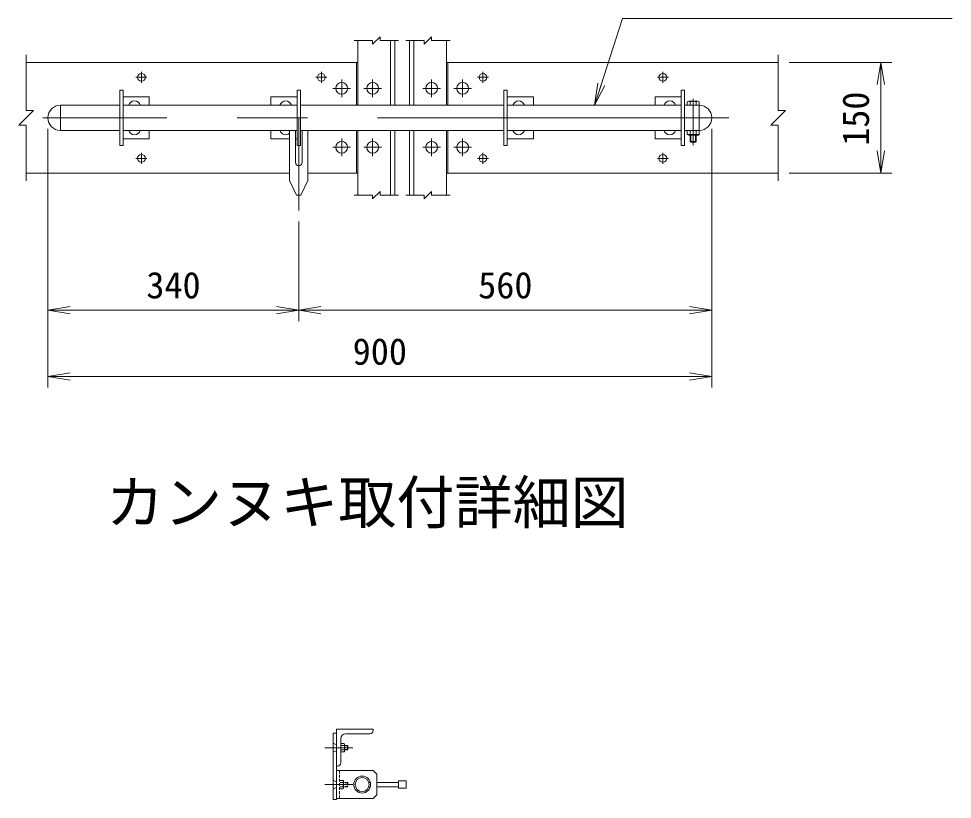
# Model space of a CAD drawing. Units: millimetres, scale not verified, with parts at other scales. Extents: x -6300 to 6300, y -4455 to 4455.
# Drawn here: x 1853 to 4385, y 28 to 2146 of the extents above; entities that cross this region are included whole.
import ezdxf
from ezdxf.enums import TextEntityAlignment as Align

# ---------------------------------------------------------------- set-up
doc = ezdxf.new("R2010")
doc.units = ezdxf.units.MM
doc.header["$LTSCALE"] = 30
for name, pattern in [('DASHED', [7.5, 6, -1.5]), ('USER1', [50.8, 31.75, -6.35, 6.35, -6.35]), ('USER2', [0.375, 0.25, -0.125])]:
    doc.linetypes.add(name, pattern=pattern)
for name, color, linetype, lineweight in [('0-1_D-TTL-TXT', 7, 'Continuous', 18), ('0-2_D-STR1', 1, 'Continuous', 18), ('0-3_D-STR3', 3, 'Continuous', 13), ('0-4_D-BMK', 2, 'USER1', 13), ('0-5_D-STR-DIM', 7, 'Continuous', 9), ('0-7_0', 7, 'Continuous', 9), ('0-8_D-STR-TXT', 7, 'Continuous', 9)]:
    doc.layers.add(name, color=color, linetype=linetype, lineweight=lineweight)
doc.styles.add('ＭＳ ゴシック', font='')
doc.styles.get('ＭＳ ゴシック').set_extended_font_data('MS Gothic')

# ---------------------------------------------------------------- blocks, each defined once
blk = doc.blocks.new('_Open')
at = {"layer": '0-7_0'}
blk.add_line((-30, 5), (0, 0), dxfattribs=at)
blk.add_lwpolyline([(-30, -5), (0, 0), (-30, 0)], dxfattribs=at)

msp = doc.modelspace()

# ---------------------------------------------------------------- linework, layer by layer
at = {"layer": '0-2_D-STR1'}
for p, q in [((2773.03, 1911.15), (2773.03, 2087.15)), ((2873.03, 1911.15), (2873.03, 2087.15)), ((2913.03, 1911.15), (2913.03, 2087.15)), ((3013.03, 1911.15), (3013.03, 2087.15)), ((2773.03, 2027.15), (1873.03, 2027.15)), ((2769.03, 2027.15), (2769.03, 1911.15)), ((3013.03, 2027.15), (3913.03, 2027.15)), ((3017.03, 2027.15), (3017.03, 1911.15)), ((2769.03, 1843.15), (2769.03, 1727.15)), ((2773.03, 1667.15), (2773.03, 1843.15)), ((2873.03, 1667.15), (2873.03, 1843.15)), ((2913.03, 1667.15), (2913.03, 1843.15)), ((3013.03, 1667.15), (3013.03, 1843.15)), ((3017.03, 1843.15), (3017.03, 1727.15)), ((2587.53, 1727.15), (1873.03, 1727.15)), ((2773.03, 1727.15), (2637.53, 1727.15)), ((3013.03, 1727.15), (3913.03, 1727.15)), ((2714.55, 117.73), (2714.55, 217.73)), ((2714.55, 217.73), (2814.55, 217.73)), ((2739.55, 205.73), (2805.55, 205.73)), ((2814.55, 217.73), (2814.55, 214.73)), ((2726.55, 126.73), (2726.55, 192.73)), ((2714.55, 117.73), (2717.55, 117.73))]:
    msp.add_line(p, q, dxfattribs=at)
at = {"layer": '0-2_D-STR1', "linetype": 'DASHED'}
for p, q in [((2861.03, 1911.15), (2861.03, 2087.15)), ((2925.03, 1911.15), (2925.03, 2087.15)), ((2861.03, 1667.15), (2861.03, 1843.15)), ((2925.03, 1667.15), (2925.03, 1843.15))]:
    msp.add_line(p, q, dxfattribs=at)
at = {"layer": '0-2_D-STR1'}
for centre, radius, start, end in [((2739.55, 192.73), 13, 90, 180), ((2805.55, 214.73), 9, 270, 0), ((2717.55, 126.73), 9, 270, 0)]:
    msp.add_arc(centre, radius, start, end, dxfattribs=at)
at = {"layer": '0-3_D-STR3'}
for p, q in [((2127.03, 1952.15), (2127.03, 1802.15)), ((2127.03, 1952.15), (2136.03, 1952.15)), ((2136.03, 1952.15), (2136.03, 1802.15)), ((2608.03, 1952.15), (2608.03, 1802.15)), ((2617.03, 1952.15), (2608.03, 1952.15)), ((2617.03, 1952.15), (2617.03, 1802.15)), ((3169.03, 1952.15), (3169.03, 1802.15)), ((3169.03, 1952.15), (3178.03, 1952.15)), ((3178.03, 1952.15), (3178.03, 1802.15)), ((3650.03, 1952.15), (3650.03, 1802.15)), ((3659.03, 1952.15), (3650.03, 1952.15)), ((3659.03, 1952.15), (3659.03, 1802.15)), ((2136.03, 1934.15), (2207.03, 1934.15)), ((2207.03, 1934.15), (2207.03, 1911.15)), ((2537.03, 1934.15), (2537.03, 1911.15)), ((2608.03, 1934.15), (2537.03, 1934.15)), ((3178.03, 1934.15), (3249.03, 1934.15)), ((3249.03, 1934.15), (3249.03, 1911.15)), ((3579.03, 1934.15), (3579.03, 1911.15)), ((3650.03, 1934.15), (3579.03, 1934.15)), ((1966.53, 1911.15), (1966.53, 1843.15)), ((2127.03, 1911.15), (1966.53, 1911.15)), ((2608.03, 1911.15), (2136.03, 1911.15)), ((3169.03, 1911.15), (2617.03, 1911.15)), ((3650.03, 1911.15), (3178.03, 1911.15)), ((3698.53, 1911.15), (3659.03, 1911.15)), ((3666.33, 1920.55), (3666.33, 1911.15)), ((3694.66, 1922.15), (3670.13, 1922.15)), ((3674.53, 1920.55), (3674.53, 1911.15)), ((3690.53, 1920.55), (3690.53, 1911.15)), ((3698.53, 1911.15), (3698.53, 1843.15)), ((3698.73, 1920.55), (3698.73, 1911.15)), ((2127.03, 1843.15), (1966.53, 1843.15)), ((2608.03, 1843.15), (2136.03, 1843.15)), ((2207.03, 1843.15), (2207.03, 1820.15)), ((2537.03, 1843.15), (2537.03, 1820.15)), ((2587.53, 1843.15), (2587.53, 1707.15)), ((2603.53, 1843.15), (2603.53, 1756.15)), ((3169.03, 1843.15), (2617.03, 1843.15)), ((2621.53, 1843.15), (2621.53, 1756.15)), ((2637.53, 1843.15), (2637.53, 1707.15)), ((3650.03, 1843.15), (3178.03, 1843.15)), ((3249.03, 1843.15), (3249.03, 1820.15)), ((3579.03, 1843.15), (3579.03, 1820.15)), ((3698.53, 1843.15), (3659.03, 1843.15)), ((3666.33, 1843.15), (3666.33, 1831.75)), ((3698.73, 1831.75), (3666.33, 1831.75)), ((3695.4, 1830.15), (3670.23, 1830.15)), ((3674.53, 1843.15), (3674.53, 1831.75)), ((3674.53, 1830.15), (3674.53, 1812.75)), ((3676.13, 1830.15), (3676.13, 1811.15)), ((3688.93, 1830.15), (3688.93, 1811.15)), ((3690.53, 1843.15), (3690.53, 1831.75)), ((3690.53, 1830.15), (3690.53, 1812.75)), ((3698.73, 1843.15), (3698.73, 1831.75)), ((2127.03, 1802.15), (2136.03, 1802.15)), ((2136.03, 1820.15), (2207.03, 1820.15)), ((2587.53, 1820.15), (2537.03, 1820.15)), ((2608.03, 1820.15), (2603.53, 1820.15)), ((2617.03, 1802.15), (2608.03, 1802.15)), ((3169.03, 1802.15), (3178.03, 1802.15)), ((3178.03, 1820.15), (3249.03, 1820.15)), ((3650.03, 1820.15), (3579.03, 1820.15)), ((3659.03, 1802.15), (3650.03, 1802.15)), ((3690.53, 1812.75), (3674.53, 1812.75)), ((3676.13, 1811.15), (3674.53, 1812.75)), ((3688.93, 1811.15), (3676.13, 1811.15)), ((3688.93, 1811.15), (3690.53, 1812.75)), ((2606.53, 1667.15), (2587.53, 1707.15)), ((2618.53, 1667.15), (2637.53, 1707.15)), ((2618.53, 1667.15), (2606.53, 1667.15)), ((2714.55, 207.73), (2714.55, 27.73)), ((2705.55, 179.73), (2714.55, 175.66)), ((2735.65, 179.23), (2726.55, 179.23)), ((2736.55, 177.67), (2735.65, 179.23)), ((2736.55, 157.79), (2736.55, 177.67)), ((2705.55, 155.73), (2714.5, 159.73)), ((2735.65, 173.41), (2726.55, 173.41)), ((2735.65, 162.05), (2726.55, 162.05)), ((2735.65, 156.23), (2726.55, 156.23)), ((2736.55, 157.79), (2735.65, 156.23)), ((2744.55, 173.73), (2736.55, 173.73)), ((2745.55, 172.73), (2736.55, 172.73)), ((2745.55, 162.73), (2736.55, 162.73)), ((2744.55, 161.73), (2736.55, 161.73)), ((2744.55, 173.73), (2744.55, 161.73)), ((2744.55, 173.73), (2745.55, 172.73)), ((2745.55, 162.73), (2744.55, 161.73)), ((2745.55, 172.73), (2745.55, 162.73)), ((2714.55, 105.73), (2814.55, 105.73)), ((2814.55, 105.73), (2824.55, 95.73)), ((2705.55, 79.73), (2714.55, 75.66)), ((2824.55, 95.73), (2824.55, 39.73)), ((2883.55, 57.73), (2883.55, 77.73)), ((2883.55, 77.73), (2903.55, 77.73)), ((2903.55, 57.73), (2903.55, 77.73)), ((2705.55, 55.73), (2714.5, 59.73)), ((2806.76, 73.73), (2802.58, 73.73)), ((2802.58, 61.73), (2806.76, 61.73)), ((2883.55, 73.73), (2824.55, 73.73)), ((2824.55, 61.73), (2883.55, 61.73)), ((2883.55, 57.73), (2903.55, 57.73)), ((2714.55, 27.73), (2705.55, 27.73)), ((2814.55, 29.73), (2714.55, 29.73)), ((2814.55, 29.73), (2824.55, 39.73))]:
    msp.add_line(p, q, dxfattribs=at)
at = {"layer": '0-3_D-STR3', "linetype": 'USER2'}
for p, q in [((2723.55, 105.73), (2723.55, 29.73)), ((2732.65, 79.23), (2723.55, 79.23)), ((2733.55, 77.67), (2732.65, 79.23)), ((2733.55, 57.79), (2733.55, 77.67)), ((2732.65, 73.41), (2723.55, 73.41)), ((2732.65, 62.05), (2723.55, 62.05)), ((2732.65, 56.23), (2723.55, 56.23)), ((2733.55, 57.79), (2732.65, 56.23)), ((2744.55, 73.73), (2733.55, 73.73)), ((2745.55, 72.73), (2733.55, 72.73)), ((2745.55, 62.73), (2733.55, 62.73)), ((2744.55, 61.73), (2733.55, 61.73)), ((2744.55, 73.73), (2744.55, 61.73)), ((2744.55, 73.73), (2745.55, 72.73)), ((2745.55, 62.73), (2744.55, 61.73)), ((2745.55, 72.73), (2745.55, 62.73))]:
    msp.add_line(p, q, dxfattribs=at)
at = {"layer": '0-3_D-STR3'}
msp.add_lwpolyline([(2714.55, 207.73), (2705.55, 207.73), (2705.55, 27.73)], dxfattribs=at)
for centre, radius in [((2186.03, 1987.15), 10.5), ((2674.03, 1987.15), 10.5), ((3112.03, 1987.15), 10.5), ((3600.03, 1987.15), 10.5), ((2729.03, 1957.15), 16), ((2813.03, 1957.15), 16), ((2973.03, 1957.15), 16), ((3057.03, 1957.15), 16), ((2729.03, 1797.15), 16), ((2813.03, 1797.15), 16), ((2973.03, 1797.15), 16), ((3057.03, 1797.15), 16), ((2186.03, 1767.15), 10.5), ((3112.03, 1767.15), 10.5), ((3600.03, 1767.15), 10.5), ((2784.55, 67.73), 23), ((2784.55, 67.73), 19)]:
    msp.add_circle(centre, radius, dxfattribs=at)
for centre, radius, start, end in [((1966.53, 1877.15), 34, 90, 270), ((2167.03, 1907.15), 16, 14.47751, 165.52249), ((2577.03, 1907.15), 16, 14.47751, 165.52249), ((3209.03, 1907.15), 16, 14.47751, 165.52249), ((3619.03, 1907.15), 16, 14.47751, 165.52249), ((3670.43, 1916.13), 6.03, 47.18249, 132.81751), ((3682.53, 1901.35), 20.8, 67.38014, 112.61986), ((3694.63, 1916.1), 6.05, 47.363, 132.637), ((3698.53, 1877.15), 34, 270, 90), ((2167.03, 1847.15), 16, 194.47751, 345.52249), ((2577.03, 1847.15), 16, 194.47751, 311.0145), ((3209.03, 1847.15), 16, 194.47751, 345.52249), ((3619.03, 1847.15), 16, 194.47751, 345.52249), ((3670.43, 1836.19), 6.04, 227.28053, 312.71947), ((3682.53, 1850.95), 20.8, 247.38014, 292.61986), ((3694.63, 1836.02), 5.92, 226.1605, 313.8395), ((2612.53, 1756.15), 9, 180, 0), ((2726.72, 177.52), 9.83, 335.25869, 0.84603), ((2718.21, 167.73), 18.34, 341.96185, 18.03815), ((2726.72, 157.93), 9.83, 359.15397, 24.74131)]:
    msp.add_arc(centre, radius, start, end, dxfattribs=at)
at = {"layer": '0-3_D-STR3', "linetype": 'USER2'}
for centre, radius, start, end in [((2723.72, 77.52), 9.83, 335.25869, 0.84603), ((2715.21, 67.73), 18.34, 341.96185, 18.03815), ((2723.72, 57.93), 9.83, 359.15397, 24.74131)]:
    msp.add_arc(centre, radius, start, end, dxfattribs=at)
at = {"layer": '0-4_D-BMK'}
for p, q in [((2186.03, 2002.03), (2186.03, 1972.27)), ((2674.03, 2002.03), (2674.03, 1972.27)), ((3112.03, 2002.03), (3112.03, 1972.27)), ((3600.03, 2002.03), (3600.03, 1972.27)), ((2171.15, 1987.15), (2200.91, 1987.15)), ((2659.15, 1987.15), (2688.91, 1987.15)), ((2729.03, 1981.15), (2729.03, 1933.15)), ((2813.03, 1981.15), (2813.03, 1933.15)), ((2973.03, 1981.15), (2973.03, 1933.15)), ((3057.03, 1981.15), (3057.03, 1933.15)), ((3126.91, 1987.15), (3097.15, 1987.15)), ((3614.91, 1987.15), (3585.15, 1987.15)), ((2753.03, 1957.15), (2705.03, 1957.15)), ((2837.03, 1957.15), (2789.03, 1957.15)), ((2997.03, 1957.15), (2949.03, 1957.15)), ((3081.03, 1957.15), (3033.03, 1957.15)), ((3682.53, 1928.64), (3682.53, 1802.84)), ((3778.93, 1877.15), (1918.93, 1877.15)), ((2612.53, 1877.15), (2612.53, 1626.11)), ((2729.03, 1821.15), (2729.03, 1773.15)), ((2813.03, 1821.15), (2813.03, 1773.15)), ((2973.03, 1821.15), (2973.03, 1773.15)), ((3057.03, 1821.15), (3057.03, 1773.15)), ((2186.03, 1782.03), (2186.03, 1752.27)), ((2753.03, 1797.15), (2705.03, 1797.15)), ((2837.03, 1797.15), (2789.03, 1797.15)), ((2997.03, 1797.15), (2949.03, 1797.15)), ((3081.03, 1797.15), (3033.03, 1797.15)), ((3112.03, 1782.03), (3112.03, 1752.27)), ((3600.03, 1782.03), (3600.03, 1752.27)), ((2171.15, 1767.15), (2200.91, 1767.15)), ((3126.91, 1767.15), (3097.15, 1767.15)), ((3614.91, 1767.15), (3585.15, 1767.15)), ((2758.92, 167.73), (2683.44, 167.73)), ((2758.92, 67.73), (2683.44, 67.73))]:
    msp.add_line(p, q, dxfattribs=at)
at = {"layer": '0-5_D-STR-DIM'}
for p, q in [((2763.03, 2087.15), (2813.03, 2087.15)), ((2813.03, 2077.15), (2833.03, 2097.15)), ((2813.03, 2077.15), (2813.03, 2087.15)), ((2833.03, 2087.15), (2833.03, 2097.15)), ((2833.03, 2087.15), (2883.03, 2087.15)), ((2903.03, 2087.15), (2953.03, 2087.15)), ((2953.03, 2077.15), (2973.03, 2097.15)), ((2953.03, 2077.15), (2953.03, 2087.15)), ((2973.03, 2087.15), (2973.03, 2097.15)), ((2973.03, 2087.15), (3023.03, 2087.15)), ((1873.03, 1897.15), (1873.03, 2048.12)), ((3913.03, 1897.15), (3913.03, 2048.12)), ((3943.03, 2027.15), (4220.83, 2027.15)), ((4190.83, 1967.15), (4190.83, 1787.15)), ((1853.03, 1857.15), (1893.03, 1897.15)), ((1873.03, 1897.15), (1893.03, 1897.15)), ((3893.03, 1857.15), (3933.03, 1897.15)), ((3913.03, 1897.15), (3933.03, 1897.15)), ((1853.03, 1857.15), (1873.03, 1857.15)), ((1873.03, 1706.18), (1873.03, 1857.15)), ((3893.03, 1857.15), (3913.03, 1857.15)), ((3913.03, 1706.18), (3913.03, 1857.15)), ((1932.53, 1847.15), (1932.53, 1325.36)), ((1932.53, 1847.15), (1932.53, 1145.36)), ((3732.53, 1847.15), (3732.53, 1325.36)), ((3732.53, 1847.15), (3732.53, 1145.36)), ((3943.03, 1727.15), (4220.83, 1727.15)), ((2813.03, 1657.15), (2833.03, 1677.15)), ((2833.03, 1667.15), (2833.03, 1677.15)), ((2953.03, 1657.15), (2973.03, 1677.15)), ((2973.03, 1667.15), (2973.03, 1677.15)), ((2763.03, 1667.15), (2813.03, 1667.15)), ((2813.03, 1657.15), (2813.03, 1667.15)), ((2833.03, 1667.15), (2883.03, 1667.15)), ((2903.03, 1667.15), (2953.03, 1667.15)), ((2953.03, 1657.15), (2953.03, 1667.15)), ((2973.03, 1667.15), (3023.03, 1667.15)), ((2612.53, 1596.11), (2612.53, 1325.36)), ((2612.53, 1596.11), (2612.53, 1325.36)), ((1992.53, 1355.36), (2552.53, 1355.36)), ((2672.53, 1355.36), (3672.53, 1355.36)), ((1992.53, 1175.36), (3672.53, 1175.36))]:
    msp.add_line(p, q, dxfattribs=at)
at = {"layer": '0-8_D-STR-TXT'}
msp.add_lwpolyline([(4385.1, 2146.25), (3490.57, 2146.25), (3415.45, 1913.05)], dxfattribs=at)

# ---------------------------------------------------------------- block references
at = {"layer": '0-5_D-STR-DIM', "xscale": 2, "yscale": 2}
for p, rotation in [((4190.83, 2027.15), 90), ((4190.83, 1727.15), 270), ((1932.53, 1355.36), 180), ((2612.53, 1355.36), 180), ((1932.53, 1175.36), 180)]:
    msp.add_blockref('_Open', p, dxfattribs=dict(at, rotation=rotation))
for p in [(2612.53, 1355.36), (3732.53, 1355.36), (3732.53, 1175.36)]:
    msp.add_blockref('_Open', p, dxfattribs=at)
at = {"layer": '0-8_D-STR-TXT', "xscale": 2, "yscale": 2, "rotation": 252.14443}
msp.add_blockref('_Open', (3414.83, 1911.15), dxfattribs=at)

# ---------------------------------------------------------------- texts
at = {"layer": '0-1_D-TTL-TXT', "style": 'ＭＳ ゴシック'}
msp.add_text('カンヌキ取付詳細図', height=115.5, dxfattribs=at).set_placement((2089.6, 741.31), align=Align.BOTTOM_LEFT)
at = {"layer": '0-5_D-STR-DIM', "style": 'ＭＳ ゴシック'}
msp.add_text('150', height=72.14, rotation=90, dxfattribs=at).set_placement((4180.71, 1801.18), align=Align.BOTTOM_LEFT)
for s, p in [('340', (2199.22, 1365.49)), ('560', (3099.22, 1365.49)), ('900', (2758.85, 1185.49))]:
    msp.add_text(s, height=72.14, dxfattribs=at).set_placement(p, align=Align.BOTTOM_LEFT)

doc.saveas('drawing.dxf')
